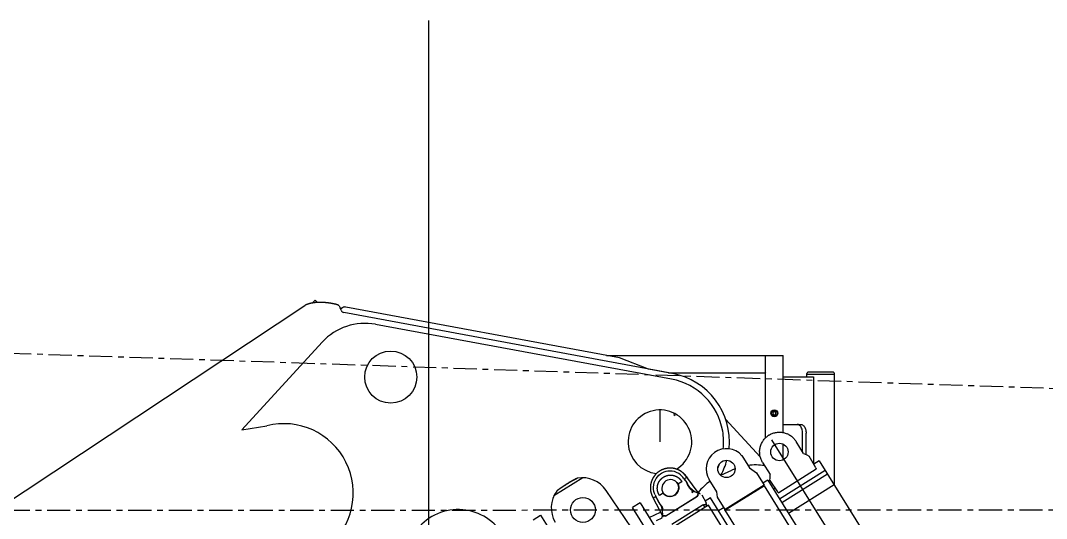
# Model space of a CAD drawing. Extents: x -79364 to 3230, y 28528 to 72157.
# Drawn here: x -67725 to -65952, y 55814 to 56674 of the extents above; entities that cross this region are included whole.
import ezdxf

# ---------------------------------------------------------------- set-up
doc = ezdxf.new("R2010")
doc.units = 0
doc.header["$LTSCALE"] = 500
doc.linetypes.add('CENTER', pattern=[7, 4, -1, 1, -1])
doc.layers.get('0').update_dxf_attribs({"linetype": 'CONTINUOUS'})
doc.layers.add('S0CE1', color=1, linetype='CENTER')
doc.layers.add('S0CO1', color=1, linetype='CONTINUOUS')

# ---------------------------------------------------------------- blocks, each defined once
blk = doc.blocks.new('PK65002M m platform_side')
at = {"linetype": 'Continuous'}
for p, q in [((-11748.7, 6044.3), (-10238.3, 7044)), ((-10220.4, 7053.5), (-10225.6, 7048.3)), ((-10216.2, 7049.3), (-10220.4, 7053.5)), ((-10179.3, 7043.5), (-10177.1, 7040.1)), ((-10175.7, 7035.8), (-10177.1, 7040.1)), ((-10173.4, 7040.2), (-10176.4, 7038.1)), ((-10173.4, 7040.2), (-10176.4, 7038.1)), ((-10173.4, 7040.2), (-10173.4, 7040.2)), ((-9694.6, 6953.7), (-10167.5, 7041.4)), ((-9603, 6926.5), (-10171.1, 7031.8)), ((-9604.8, 6916.7), (-10116.3, 7011.5)), ((-10208.2, 6980.8), (-10347, 6829.3)), ((-9717.1, 6957.9), (-9412.1, 6957.9)), ((-9644.7, 6934.3), (-9694.6, 6953.7)), ((-9442.1, 6815.6), (-9442.1, 6957.9)), ((-9412.1, 6824.5), (-9412.1, 6957.9)), ((-9604.1, 6926.8), (-9644.8, 6934.3)), ((-9610.1, 6927.9), (-9442.8, 6927.9)), ((-9442.1, 6928.6), (-9442.8, 6927.9)), ((-9412.1, 6920.6), (-9359.5, 6920.6)), ((-9371.1, 6920.6), (-9371.1, 6926.6)), ((-9371.1, 6925.6), (-9323.1, 6925.6)), ((-9325.1, 6928.6), (-9369.1, 6928.6)), ((-9359.5, 6920.6), (-9359.5, 6771.4)), ((-9323.1, 6733), (-9323.1, 6926.6)), ((-9624.8, 6863.6), (-9624.8, 6808.6)), ((-9600, 6857.6), (-9601, 6855.8)), ((-9601, 6855.8), (-9598.4, 6854.3)), ((-9451.6, 6782.8), (-9511.4, 6847.8)), ((-9428.6, 6860.4), (-9430, 6857.9)), ((-9430, 6857.9), (-9428.6, 6855.4)), ((-9425.7, 6860.4), (-9428.6, 6860.4)), ((-9428.6, 6855.4), (-9425.7, 6855.4)), ((-9424.2, 6857.9), (-9425.7, 6860.4)), ((-9425.7, 6855.4), (-9424.2, 6857.9)), ((-10347, 6829.3), (-10304.2, 6836.2)), ((-9423.3, 6824.9), (-9421.6, 6825.1)), ((-9421.6, 6825.1), (-9420, 6825.2)), ((-9420, 6825.2), (-9418.3, 6825.2)), ((-9418.3, 6825.2), (-9416.6, 6825.2)), ((-9416.6, 6825.2), (-9414.9, 6825)), ((-9414.9, 6825), (-9413.2, 6824.8)), ((-9412.1, 6838.6), (-9381.7, 6838.6)), ((-9411.6, 6824.5), (-9411.6, 6838.6)), ((-9449.1, 6805.9), (-9448.3, 6807.5)), ((-9448.3, 6807.5), (-9447.5, 6808.9)), ((-9447.5, 6808.9), (-9446.6, 6810.3)), ((-9446.6, 6810.3), (-9445.6, 6811.6)), ((-9445.6, 6811.6), (-9444.6, 6812.9)), ((-9444.6, 6812.9), (-9443.5, 6814.1)), ((-9443.5, 6814.1), (-9442.4, 6815.3)), ((-9442.4, 6815.3), (-9441.3, 6816.4)), ((-9441.3, 6816.4), (-9440.1, 6817.4)), ((-9440.1, 6817.4), (-9438.9, 6818.3)), ((-9438.9, 6818.3), (-9437.7, 6819.2)), ((-9436.5, 6820), (-9437.7, 6819.2)), ((-9437.2, 6821.2), (-9436.5, 6820)), ((-9436.5, 6820), (-9435.2, 6820.8)), ((-9435.2, 6820.8), (-9433.9, 6821.5)), ((-9433.9, 6821.5), (-9432.5, 6822.1)), ((-9432.5, 6822.1), (-9431.1, 6822.8)), ((-9090.5, 6266.3), (-9431.4, 6812)), ((-9431.1, 6822.8), (-9429.6, 6823.3)), ((-9429.6, 6823.3), (-9428.1, 6823.8)), ((-9428.1, 6823.8), (-9426.5, 6824.2)), ((-9426.5, 6824.2), (-9424.9, 6824.6)), ((-9424.9, 6824.6), (-9423.3, 6824.9)), ((-9413.2, 6824.8), (-9411.5, 6824.5)), ((-9411.5, 6824.5), (-9409.8, 6824.1)), ((-9409.8, 6824.1), (-9408.2, 6823.7)), ((-9408.2, 6823.7), (-9406.5, 6823.1)), ((-9406.5, 6823.1), (-9405, 6822.5)), ((-9403.4, 6821.8), (-9405, 6822.5)), ((-9403.4, 6821.8), (-9401.9, 6821)), ((-9401.9, 6821), (-9400.5, 6820.2)), ((-9400.5, 6820.2), (-9399.1, 6819.3)), ((-9399.1, 6819.3), (-9397.7, 6818.3)), ((-9397.7, 6818.3), (-9396.4, 6817.3)), ((-9396.4, 6817.3), (-9395.2, 6816.2)), ((-9395.2, 6816.2), (-9394.1, 6815.1)), ((-9394.1, 6815.1), (-9393, 6814)), ((-9393, 6814), (-9392, 6812.8)), ((-9392, 6812.8), (-9391, 6811.6)), ((-9391, 6811.6), (-9390.2, 6810.4)), ((-9390.2, 6810.4), (-9389.3, 6809.1)), ((-9376.5, 6788.5), (-9389.3, 6809.1)), ((-9378.2, 6791.3), (-9378.2, 6823.6)), ((-9372.1, 6786.4), (-9372.1, 6823.6)), ((-9452.5, 6792.8), (-9452.4, 6794.5)), ((-9452.5, 6791.1), (-9452.5, 6792.8)), ((-9452.5, 6791.1), (-9452.5, 6789.4)), ((-9452.4, 6794.5), (-9452.1, 6796.2)), ((-9452.1, 6796.2), (-9451.8, 6797.9)), ((-9451.8, 6797.9), (-9451.5, 6799.5)), ((-9451.5, 6799.5), (-9451, 6801.2)), ((-9451, 6801.2), (-9450.4, 6802.8)), ((-9450.4, 6802.8), (-9449.8, 6804.4)), ((-9449.8, 6804.4), (-9449.1, 6805.9)), ((-9412.1, 6777.3), (-9412.1, 6804.8)), ((-9411.6, 6777.5), (-9411.6, 6804.5)), ((-9483.2, 6784.7), (-9470, 6763.5)), ((-9452.4, 6787.7), (-9452.5, 6789.4)), ((-9452.2, 6786.1), (-9452.4, 6787.7)), ((-9451.9, 6784.4), (-9452.2, 6786.1)), ((-9451.5, 6782.8), (-9451.9, 6784.4)), ((-9451.1, 6781.3), (-9451.5, 6782.8)), ((-9450.6, 6779.8), (-9451.1, 6781.3)), ((-9450.1, 6778.3), (-9450.6, 6779.8)), ((-9449.5, 6776.9), (-9450.1, 6778.3)), ((-9448.8, 6775.5), (-9449.5, 6776.9)), ((-9448.1, 6774.2), (-9448.8, 6775.5)), ((-9447.3, 6772.9), (-9448.1, 6774.2)), ((-9447.3, 6772.9), (-9434.5, 6752.3)), ((-9376.5, 6788.5), (-9374.7, 6787.6)), ((-9374.7, 6787.6), (-9371.1, 6785.9)), ((-9371.1, 6785.9), (-9366.8, 6784)), ((-9355.2, 6763.9), (-9366.8, 6784)), ((-9349.9, 6775.8), (-9358.8, 6770.2)), ((-9349.9, 6775.8), (-9226.3, 6578)), ((-9519.4, 6750.8), (-9500.8, 6759.4)), ((-9470, 6763.5), (-9458, 6754.7)), ((-9458, 6754.7), (-9444.8, 6733.5)), ((-9354.6, 6761.1), (-9419.4, 6720.6)), ((-9339.3, 6758.9), (-9418.2, 6709.6)), ((-9355.2, 6763.9), (-9354.6, 6762.1)), ((-9354.6, 6761.1), (-9354.6, 6762.1)), ((-9757.8, 6746.6), (-9808, 6715.2)), ((-9774.1, 6742.5), (-9774.7, 6742.2)), ((-9593.6, 6736.1), (-9587.1, 6740.1)), ((-9587.1, 6740.1), (-9586.9, 6740.2)), ((-9583.4, 6744.7), (-9583.2, 6744.5)), ((-9583.2, 6744.5), (-9578.3, 6738)), ((-9582.2, 6743.2), (-9578.3, 6738)), ((-9558.5, 6720.8), (-9578.5, 6747.4)), ((-9578.3, 6738), (-9577.9, 6737.5)), ((-9577.9, 6737.5), (-9578.3, 6738)), ((-9576.9, 6734.7), (-9578.3, 6738)), ((-9577.5, 6746.1), (-9577.4, 6746.2)), ((-9577.4, 6746.2), (-9576.3, 6744.5)), ((-9577.4, 6746.2), (-9576.2, 6744.3)), ((-9526.2, 6722.1), (-9539.5, 6743.3)), ((-9438.5, 6742.2), (-9446.9, 6736.9)), ((-9438.5, 6742.2), (-9292.2, 6508)), ((-9434.7, 6741.6), (-9434.4, 6746.3)), ((-9434.7, 6741.6), (-9421.7, 6722.4)), ((-9434.4, 6750.3), (-9434.5, 6752.3)), ((-9434.4, 6746.3), (-9434.4, 6750.3)), ((-9335.3, 6752.5), (-9414.2, 6703.2)), ((-9674.1, 6660), (-9717.7, 6724.6)), ((-9619.2, 6720.1), (-9625.6, 6716)), ((-9577, 6734.8), (-9572.8, 6728.1)), ((-9569.4, 6726.3), (-9567.1, 6722.5)), ((-9569.3, 6722.5), (-9568.5, 6721.2)), ((-9566.3, 6723.9), (-9566.2, 6723.9)), ((-9563, 6721.8), (-9563, 6721.8)), ((-9561.9, 6721.4), (-9561.9, 6721.4)), ((-9558.2, 6720.5), (-9558.3, 6720.5)), ((-9558.2, 6720.4), (-9558.2, 6720.5)), ((-9558.1, 6720.4), (-9558.2, 6720.4)), ((-9558.1, 6720.3), (-9558.1, 6720.4)), ((-9558, 6720.2), (-9558.1, 6720.3)), ((-9557.9, 6720.2), (-9558, 6720.2)), ((-9557.9, 6720.1), (-9557.9, 6720.2)), ((-9557.8, 6720.1), (-9557.9, 6720.1)), ((-9557.8, 6720), (-9557.8, 6720.1)), ((-9557.7, 6720), (-9557.8, 6720)), ((-9557.7, 6719.9), (-9557.7, 6720)), ((-9557.6, 6719.9), (-9557.7, 6719.9)), ((-9557.5, 6719.8), (-9557.6, 6719.9)), ((-9557.4, 6719.7), (-9557.5, 6719.8)), ((-9557.5, 6719.8), (-9557.5, 6719.8)), ((-9557.3, 6719.7), (-9557.4, 6719.7)), ((-9557.4, 6719.7), (-9557.4, 6719.7)), ((-9557.3, 6719.6), (-9557.3, 6719.7)), ((-9557.2, 6719.6), (-9557.3, 6719.6)), ((-9557.1, 6719.5), (-9557.2, 6719.6)), ((-9557.2, 6719.6), (-9557.2, 6719.6)), ((-9557.2, 6719.6), (-9557.2, 6719.6)), ((-9557, 6719.5), (-9557.1, 6719.5)), ((-9557.1, 6719.5), (-9557.1, 6719.5)), ((-9557.1, 6719.5), (-9557.1, 6719.5)), ((-9557, 6719.4), (-9557, 6719.5)), ((-9557, 6719.5), (-9557, 6719.5)), ((-9556.9, 6719.4), (-9557, 6719.4)), ((-9556.8, 6719.4), (-9556.9, 6719.4)), ((-9556.9, 6719.4), (-9556.9, 6719.4)), ((-9556.9, 6719.4), (-9556.9, 6719.4)), ((-9556.8, 6719.3), (-9556.8, 6719.4)), ((-9556.8, 6719.4), (-9556.8, 6719.4)), ((-9556.7, 6719.3), (-9556.8, 6719.3)), ((-9556.8, 6719.3), (-9556.8, 6719.3)), ((-9556.6, 6719.3), (-9556.7, 6719.3)), ((-9556.7, 6719.3), (-9556.7, 6719.3)), ((-9556.7, 6719.3), (-9556.7, 6719.3)), ((-9556.7, 6719.3), (-9556.7, 6719.3)), ((-9556.6, 6719.2), (-9556.6, 6719.3)), ((-9556.6, 6719.3), (-9556.6, 6719.3)), ((-9556.6, 6719.2), (-9556.6, 6719.1)), ((-9556.6, 6719.2), (-9556.6, 6719.2)), ((-9556.5, 6719.2), (-9556.6, 6719.2)), ((-9556.6, 6719.2), (-9556.6, 6719.2)), ((-9556.4, 6719.2), (-9556.5, 6719.2)), ((-9556.5, 6719.2), (-9556.5, 6719.2)), ((-9556.5, 6719.2), (-9556.5, 6719.2)), ((-9556.5, 6719.2), (-9556.5, 6719.2)), ((-9556.5, 6719.2), (-9556.5, 6719.2)), ((-9556.3, 6719.1), (-9556.4, 6719.2)), ((-9556.4, 6719.1), (-9556.4, 6719.2)), ((-9556.4, 6719.2), (-9556.4, 6719.2)), ((-9556.4, 6719.2), (-9556.4, 6719.2)), ((-9556.4, 6719.1), (-9556.3, 6719.1)), ((-9556.2, 6719.1), (-9556.3, 6719.1)), ((-9556.3, 6719.1), (-9556.3, 6719.1)), ((-9556.3, 6719.1), (-9556.3, 6719.1)), ((-9556.3, 6719.1), (-9556.3, 6719.1)), ((-9556.1, 6719.1), (-9556.2, 6719.1)), ((-9556.2, 6719.1), (-9556.2, 6719.1)), ((-9556.2, 6719.1), (-9556.2, 6719.1)), ((-9556.2, 6719.1), (-9556.2, 6719.1)), ((-9556.1, 6719), (-9556.1, 6719.1)), ((-9556.1, 6719), (-9556.1, 6719.1)), ((-9556, 6719), (-9556.1, 6719)), ((-9555.9, 6719), (-9556, 6719)), ((-9556, 6719), (-9556, 6719)), ((-9556, 6719), (-9556, 6719)), ((-9556, 6719), (-9556, 6719)), ((-9556, 6719), (-9556, 6719)), ((-9555.9, 6719), (-9555.8, 6719)), ((-9555.9, 6719), (-9555.9, 6719)), ((-9555.8, 6719), (-9555.9, 6719)), ((-9555.8, 6719), (-9555.9, 6719)), ((-9555.9, 6719), (-9555.9, 6719)), ((-9555.9, 6719), (-9555.9, 6719)), ((-9555.9, 6719), (-9555.9, 6719)), ((-9555.9, 6719), (-9555.9, 6719)), ((-9555.8, 6719), (-9555.8, 6719)), ((-9555.8, 6718.9), (-9555.8, 6719)), ((-9555.8, 6719), (-9555.8, 6719)), ((-9555.8, 6718.9), (-9555.7, 6718.9)), ((-9555.8, 6718.9), (-9555.7, 6718.9)), ((-9555.8, 6718.9), (-9555.7, 6718.9)), ((-9555.8, 6718.9), (-9555.8, 6718.9)), ((-9555.7, 6718.9), (-9555.8, 6718.9)), ((-9555.6, 6718.9), (-9555.7, 6718.9)), ((-9555.6, 6718.9), (-9555.7, 6718.9)), ((-9555.7, 6718.9), (-9555.7, 6718.9)), ((-9555.7, 6718.9), (-9555.7, 6718.9)), ((-9555.7, 6718.9), (-9555.7, 6718.9)), ((-9555.6, 6718.9), (-9555.6, 6718.9)), ((-9555.2, 6718.8), (-9555.2, 6718.8)), ((-9525.1, 6712.8), (-9526.2, 6722.1)), ((-9444.3, 6732.6), (-9512.2, 6690.2)), ((-9444.8, 6733.5), (-9511.8, 6691.6)), ((-9198.1, 6338.5), (-9444.3, 6732.6)), ((-9425.7, 6728.4), (-9428.7, 6726.5)), ((-9420.2, 6721.1), (-9421.7, 6722.4)), ((-9420.2, 6721.1), (-9419.4, 6720.6)), ((-9323.7, 6734), (-9402.6, 6684.7)), ((-9659.2, 6702.9), (-9671.9, 6694.9)), ((-9659.2, 6702.9), (-9531.4, 6498.3)), ((-9636.3, 6711.3), (-9621.1, 6681.6)), ((-9631.7, 6714.5), (-9631.6, 6714.3)), ((-9627.9, 6707.1), (-9631.6, 6714.3)), ((-9627.6, 6706.4), (-9627.9, 6707.1)), ((-9625.6, 6716), (-9625.8, 6715.9)), ((-9614.6, 6680.5), (-9560.3, 6714.4)), ((-9560.1, 6714.1), (-9614.4, 6680.2)), ((-9552.5, 6716.8), (-9544.9, 6703.1)), ((-9537.3, 6711.6), (-9546.4, 6705.9)), ((-9544.8, 6699.9), (-9544.7, 6701)), ((-9472.6, 6608), (-9537.3, 6711.6)), ((-9511.8, 6691.6), (-9525.1, 6712.8)), ((-9585, 6555.7), (-9671.9, 6694.9)), ((-9643.5, 6677.7), (-9623.9, 6687.2)), ((-9621.4, 6694.8), (-9619.7, 6692.1)), ((-9620.7, 6691), (-9620.6, 6690.9)), ((-9620, 6686.2), (-9620, 6686.2)), ((-9620, 6685.4), (-9620, 6685.3)), ((-9620, 6685.4), (-9620, 6685.4)), ((-9540.9, 6699), (-9608.8, 6656.6)), ((-9604.5, 6666.1), (-9551.8, 6699)), ((-9550.1, 6699.8), (-9547.4, 6694.9)), ((-9544.9, 6696.5), (-9544.2, 6698.3)), ((-9488.6, 6615.3), (-9540.9, 6699)), ((-9514, 6695), (-9523.3, 6689.2)), ((-9464.1, 6613.3), (-9512.2, 6690.2)), ((-9843.8, 6673.7), (-9831.1, 6681.7)), ((-9831.1, 6681.7), (-9738.1, 6532.8)), ((-9630.8, 6672.5), (-9620.9, 6677.3)), ((-9621, 6681.5), (-9621, 6681.4)), ((-9621, 6681.4), (-9621, 6681.3)), ((-9621, 6681.3), (-9621, 6681.3)), ((-9621, 6681.3), (-9620.9, 6681.2)), ((-9620.9, 6681.2), (-9620.9, 6681.1)), ((-9620.9, 6681.1), (-9620.9, 6681)), ((-9620.9, 6681), (-9620.8, 6681)), ((-9620.8, 6681), (-9620.8, 6680.9)), ((-9620.8, 6680.9), (-9620.8, 6680.8)), ((-9620.8, 6680.8), (-9620.8, 6680.7)), ((-9620.8, 6680.8), (-9620.7, 6680.7)), ((-9620.8, 6677.9), (-9620.8, 6677.8)), ((-9620.6, 6678.5), (-9620.7, 6678.4)), ((-9620.7, 6678.4), (-9620.7, 6678.4)), ((-9620.7, 6678.4), (-9620.7, 6678.4)), ((-9620.7, 6678.4), (-9620.7, 6678.3)), ((-9620.7, 6678.4), (-9620.7, 6678.3)), ((-9620.7, 6678.2), (-9620.7, 6678.4)), ((-9620.7, 6678.3), (-9620.7, 6678.3)), ((-9620.7, 6678.3), (-9620.7, 6678.3)), ((-9620.7, 6678.3), (-9620.7, 6678.2)), ((-9620.7, 6678.2), (-9620.7, 6678.2)), ((-9620.7, 6678.2), (-9620.7, 6678.2)), ((-9620.7, 6678.2), (-9620.7, 6678.2)), ((-9620.7, 6678.2), (-9620.7, 6678.2)), ((-9620.7, 6678.2), (-9620.7, 6678.2)), ((-9620.7, 6678.2), (-9620.7, 6678.2)), ((-9620.7, 6678.2), (-9620.7, 6678.2)), ((-9620.6, 6679.7), (-9620.6, 6679.6)), ((-9620.6, 6679.6), (-9620.6, 6679.6)), ((-9620.6, 6679.6), (-9620.6, 6679.5)), ((-9620.6, 6679.5), (-9620.6, 6679.4)), ((-9620.6, 6679.5), (-9620.6, 6679.4)), ((-9620.6, 6679.4), (-9620.6, 6679.3)), ((-9620.6, 6679.4), (-9620.6, 6679.3)), ((-9620.6, 6679.3), (-9620.6, 6679.2)), ((-9620.6, 6679.3), (-9620.6, 6679.3)), ((-9620.6, 6679.2), (-9620.6, 6679.2)), ((-9620.6, 6679.2), (-9620.6, 6679.1)), ((-9620.6, 6679.1), (-9620.6, 6679.1)), ((-9620.6, 6679.1), (-9620.6, 6679)), ((-9620.6, 6679), (-9620.6, 6679)), ((-9620.6, 6679), (-9620.6, 6679)), ((-9620.6, 6679), (-9620.6, 6678.9)), ((-9620.6, 6678.9), (-9620.6, 6678.9)), ((-9620.6, 6678.9), (-9620.6, 6678.9)), ((-9620.6, 6678.9), (-9620.6, 6678.8)), ((-9620.5, 6678.9), (-9620.6, 6678.9)), ((-9620.6, 6678.7), (-9620.6, 6678.7)), ((-9620.6, 6678.7), (-9620.6, 6678.6)), ((-9620.6, 6678.6), (-9620.6, 6678.6)), ((-9620.6, 6678.6), (-9620.6, 6678.6)), ((-9620.6, 6678.6), (-9620.6, 6678.6)), ((-9620.6, 6678.6), (-9620.6, 6678.5)), ((-9620.6, 6678.5), (-9620.6, 6678.5)), ((-9620.6, 6678.5), (-9620.6, 6678.5)), ((-9620.6, 6678.5), (-9620.6, 6678.5)), ((-9620.5, 6679.2), (-9620.5, 6679.4)), ((-9620.5, 6679), (-9620.5, 6679)), ((-9615.5, 6679.9), (-9612.6, 6681.3))]:
    blk.add_line(p, q, dxfattribs=at)
at = {"linetype": 'CENTER'}
blk.add_lwpolyline([(-10024.8, 7536.4), (-10024.8, 4362.9)], dxfattribs=at)
at = {"linetype": 'Continuous'}
for points in [[(-10234.5, 7045.8), (-10234.7, 7045.7), (-10234.9, 7045.7), (-10235, 7045.6), (-10235.2, 7045.5), (-10235.3, 7045.5), (-10235.5, 7045.4), (-10235.6, 7045.3), (-10235.8, 7045.3), (-10235.9, 7045.2), (-10236, 7045.2), (-10236.2, 7045.1), (-10236.3, 7045), (-10236.4, 7045), (-10236.6, 7044.9), (-10236.7, 7044.8), (-10236.8, 7044.8), (-10237, 7044.7), (-10237.1, 7044.7), (-10237.2, 7044.6), (-10237.3, 7044.5), (-10237.4, 7044.5), (-10237.6, 7044.4), (-10237.7, 7044.4), (-10237.8, 7044.3), (-10237.9, 7044.2), (-10238, 7044.2), (-10238.1, 7044.1), (-10238.2, 7044), (-10238.3, 7044)], [(-10182.6, 7045.4), (-10183.1, 7045.6), (-10183.6, 7045.7), (-10184, 7045.8), (-10184.5, 7045.9), (-10185, 7046.1), (-10185.5, 7046.2), (-10186, 7046.3), (-10186.5, 7046.4), (-10187, 7046.5), (-10187.5, 7046.7), (-10188, 7046.8), (-10188.6, 7046.9), (-10189.1, 7047), (-10189.6, 7047.1), (-10190.1, 7047.2), (-10190.6, 7047.3), (-10191.2, 7047.4), (-10191.7, 7047.5), (-10192.2, 7047.6), (-10192.7, 7047.7), (-10193.3, 7047.8), (-10193.8, 7047.9), (-10194.3, 7047.9), (-10194.9, 7048), (-10195.4, 7048.1), (-10195.9, 7048.2), (-10196.5, 7048.3), (-10197, 7048.3), (-10197.6, 7048.4), (-10198.1, 7048.5), (-10198.6, 7048.6), (-10199.2, 7048.6), (-10199.7, 7048.7), (-10200.3, 7048.7), (-10200.8, 7048.8), (-10201.4, 7048.9), (-10201.9, 7048.9), (-10202.5, 7049), (-10203, 7049), (-10203.6, 7049.1), (-10204.1, 7049.1), (-10204.7, 7049.1), (-10205.2, 7049.2), (-10205.8, 7049.2), (-10206.3, 7049.2), (-10206.8, 7049.3), (-10207.4, 7049.3), (-10207.9, 7049.3), (-10208.5, 7049.3), (-10209, 7049.3), (-10209.5, 7049.4), (-10210.1, 7049.4), (-10210.6, 7049.4), (-10211.1, 7049.4), (-10211.7, 7049.4), (-10212.2, 7049.4), (-10212.7, 7049.4), (-10213.2, 7049.4), (-10213.8, 7049.4), (-10214.3, 7049.4), (-10214.8, 7049.3), (-10215.3, 7049.3), (-10215.8, 7049.3), (-10216.3, 7049.3), (-10216.8, 7049.3), (-10217.3, 7049.2), (-10217.8, 7049.2), (-10218.3, 7049.2), (-10218.8, 7049.1), (-10219.3, 7049.1), (-10219.8, 7049), (-10220.3, 7049), (-10220.7, 7048.9), (-10221.2, 7048.9), (-10221.7, 7048.8), (-10222.1, 7048.8), (-10222.6, 7048.7), (-10223.1, 7048.7), (-10223.5, 7048.6), (-10224, 7048.5), (-10224.4, 7048.5), (-10224.8, 7048.4), (-10225.3, 7048.3), (-10225.7, 7048.2), (-10226.1, 7048.2), (-10226.6, 7048.1), (-10227, 7048), (-10227.4, 7047.9), (-10227.8, 7047.8), (-10228.2, 7047.7), (-10228.6, 7047.6), (-10229, 7047.5), (-10229.4, 7047.5), (-10229.7, 7047.4), (-10230.1, 7047.3), (-10230.5, 7047.2), (-10230.9, 7047), (-10231.2, 7046.9), (-10231.6, 7046.8), (-10231.9, 7046.7), (-10232.3, 7046.6), (-10232.6, 7046.5), (-10232.9, 7046.4), (-10233.3, 7046.3), (-10233.6, 7046.2), (-10233.9, 7046), (-10234.2, 7045.9), (-10234.5, 7045.8)], [(-10179.3, 7043.5), (-10179.4, 7043.6), (-10179.5, 7043.7), (-10179.6, 7043.8), (-10179.7, 7043.8), (-10179.8, 7043.9), (-10179.9, 7044), (-10180, 7044.1), (-10180, 7044.1), (-10180.1, 7044.2), (-10180.2, 7044.3), (-10180.3, 7044.3), (-10180.4, 7044.4), (-10180.5, 7044.5), (-10180.6, 7044.5), (-10180.7, 7044.6), (-10180.8, 7044.6), (-10180.9, 7044.7), (-10180.9, 7044.8), (-10181, 7044.8), (-10181.1, 7044.9), (-10181.2, 7044.9), (-10181.3, 7045), (-10181.4, 7045), (-10181.5, 7045), (-10181.6, 7045.1), (-10181.7, 7045.1), (-10181.8, 7045.2), (-10181.9, 7045.2), (-10181.9, 7045.2), (-10182, 7045.3), (-10182.1, 7045.3), (-10182.2, 7045.3), (-10182.3, 7045.4), (-10182.4, 7045.4), (-10182.5, 7045.4), (-10182.6, 7045.4)], [(-9378.2, 6823.6), (-9378.3, 6825.5), (-9378.5, 6827.2), (-9378.8, 6829), (-9379.3, 6830.6), (-9379.9, 6832.2), (-9380.6, 6833.6), (-9381.5, 6834.9), (-9382.4, 6836), (-9383.4, 6836.9), (-9384.4, 6837.7), (-9385.5, 6838.2), (-9386.7, 6838.5), (-9387.8, 6838.6)], [(-9381.7, 6838.6), (-9380.6, 6838.5), (-9379.4, 6838.2), (-9378.3, 6837.7), (-9377.2, 6836.9), (-9376.2, 6836), (-9375.3, 6834.9), (-9374.5, 6833.6), (-9373.8, 6832.2), (-9373.2, 6830.6), (-9372.7, 6829), (-9372.4, 6827.2), (-9372.1, 6825.5), (-9372.1, 6823.6)], [(-9625.3, 6758), (-9625.6, 6757.8), (-9625.8, 6757.7), (-9626.1, 6757.5), (-9626.4, 6757.3), (-9626.7, 6757.1), (-9626.9, 6756.9), (-9627.2, 6756.7), (-9627.5, 6756.5), (-9627.7, 6756.3), (-9628, 6756.1), (-9628.2, 6755.9), (-9628.5, 6755.7), (-9628.8, 6755.5), (-9629, 6755.3), (-9629.3, 6755.1), (-9629.5, 6754.9), (-9629.8, 6754.7), (-9630, 6754.5), (-9630.2, 6754.2), (-9630.5, 6754), (-9630.7, 6753.8), (-9631, 6753.6), (-9631.2, 6753.3), (-9631.4, 6753.1), (-9631.7, 6752.9), (-9631.9, 6752.6), (-9632.1, 6752.4), (-9632.3, 6752.2), (-9632.5, 6751.9), (-9632.8, 6751.7), (-9633, 6751.4), (-9633.2, 6751.2), (-9633.4, 6750.9), (-9633.6, 6750.7), (-9633.8, 6750.4), (-9634, 6750.2), (-9634.2, 6749.9), (-9634.4, 6749.6), (-9634.6, 6749.4), (-9634.8, 6749.1), (-9635, 6748.9), (-9635.2, 6748.6), (-9635.4, 6748.3), (-9635.6, 6748), (-9635.7, 6747.8), (-9635.9, 6747.5), (-9636.1, 6747.2), (-9636.3, 6746.9), (-9636.4, 6746.7), (-9636.6, 6746.4), (-9636.8, 6746.1), (-9636.9, 6745.8), (-9637.1, 6745.5), (-9637.3, 6745.2), (-9637.4, 6744.9), (-9637.6, 6744.6), (-9637.7, 6744.4), (-9637.8, 6744.1), (-9638, 6743.8), (-9638.1, 6743.5), (-9638.3, 6743.2), (-9638.4, 6742.9), (-9638.5, 6742.6), (-9638.7, 6742.3), (-9638.8, 6742), (-9638.9, 6741.7), (-9639, 6741.4), (-9639.1, 6741.1), (-9639.3, 6740.7), (-9639.4, 6740.4), (-9639.5, 6740.1), (-9639.6, 6739.8), (-9639.7, 6739.5), (-9639.8, 6739.2), (-9639.9, 6738.9), (-9640, 6738.6), (-9640.1, 6738.2), (-9640.1, 6737.9), (-9640.2, 6737.6), (-9640.3, 6737.3), (-9640.4, 6737), (-9640.5, 6736.7), (-9640.5, 6736.3), (-9640.6, 6736), (-9640.7, 6735.7), (-9640.7, 6735.4), (-9640.8, 6735), (-9640.8, 6734.7), (-9640.9, 6734.4), (-9640.9, 6734.1), (-9641, 6733.7), (-9641, 6733.4), (-9641.1, 6733.1), (-9641.1, 6732.8), (-9641.1, 6732.4), (-9641.2, 6732.1), (-9641.2, 6731.8), (-9641.2, 6731.5), (-9641.2, 6731.1), (-9641.3, 6730.8), (-9641.3, 6730.5), (-9641.3, 6730.2), (-9641.3, 6729.8), (-9641.3, 6729.5), (-9641.3, 6729.2), (-9641.3, 6728.8), (-9641.3, 6728.5), (-9641.3, 6728.2), (-9641.3, 6727.9), (-9641.3, 6727.5), (-9641.2, 6727.2), (-9641.2, 6726.9), (-9641.2, 6726.5), (-9641.2, 6726.2), (-9641.1, 6725.9), (-9641.1, 6725.6), (-9641.1, 6725.2), (-9641, 6724.9), (-9641, 6724.6), (-9640.9, 6724.3), (-9640.9, 6723.9), (-9640.8, 6723.6), (-9640.8, 6723.3), (-9640.7, 6723), (-9640.7, 6722.6), (-9640.6, 6722.3), (-9640.5, 6722), (-9640.5, 6721.7), (-9640.4, 6721.4), (-9640.3, 6721), (-9640.2, 6720.7), (-9640.2, 6720.4), (-9640.1, 6720.1), (-9640, 6719.8), (-9639.9, 6719.5), (-9639.8, 6719.1), (-9639.7, 6718.8), (-9639.6, 6718.5), (-9639.5, 6718.2), (-9639.4, 6717.9), (-9639.3, 6717.6), (-9639.2, 6717.3), (-9639, 6717), (-9638.9, 6716.7), (-9638.8, 6716.4), (-9638.7, 6716.1), (-9638.5, 6715.8), (-9638.4, 6715.5), (-9638.3, 6715.2), (-9638.1, 6714.9), (-9638, 6714.6), (-9637.9, 6714.3), (-9637.7, 6714), (-9637.6, 6713.7), (-9637.4, 6713.4), (-9637.3, 6713.1), (-9637.1, 6712.8), (-9637, 6712.5), (-9636.8, 6712.2)], [(-9583.1, 6753.1), (-9583.3, 6753.3), (-9583.5, 6753.6), (-9583.8, 6753.8), (-9584, 6754), (-9584.2, 6754.2), (-9584.5, 6754.4), (-9584.7, 6754.7), (-9585, 6754.9), (-9585.2, 6755.1), (-9585.5, 6755.3), (-9585.7, 6755.5), (-9586, 6755.7), (-9586.2, 6755.9), (-9586.5, 6756.1), (-9586.8, 6756.3), (-9587, 6756.5), (-9587.3, 6756.7), (-9587.6, 6756.9), (-9587.8, 6757.1), (-9588.1, 6757.3), (-9588.4, 6757.5), (-9588.6, 6757.6), (-9588.9, 6757.8), (-9589.2, 6758), (-9589.5, 6758.2), (-9589.8, 6758.3), (-9590, 6758.5), (-9590.3, 6758.7), (-9590.6, 6758.8), (-9590.9, 6759), (-9591.2, 6759.2), (-9591.5, 6759.3), (-9591.8, 6759.5), (-9592.1, 6759.6), (-9592.4, 6759.7), (-9592.6, 6759.9), (-9592.9, 6760), (-9593.2, 6760.2), (-9593.5, 6760.3), (-9593.8, 6760.4), (-9594.1, 6760.6), (-9594.5, 6760.7), (-9594.8, 6760.8), (-9595.1, 6760.9), (-9595.4, 6761), (-9595.7, 6761.2), (-9596, 6761.3), (-9596.3, 6761.4), (-9596.6, 6761.5), (-9596.9, 6761.6), (-9597.2, 6761.7), (-9597.5, 6761.8), (-9597.9, 6761.9), (-9598.2, 6762), (-9598.5, 6762), (-9598.8, 6762.1), (-9599.1, 6762.2), (-9599.4, 6762.3), (-9599.8, 6762.3), (-9600.1, 6762.4), (-9600.4, 6762.5), (-9600.7, 6762.6), (-9601.1, 6762.6), (-9601.4, 6762.7), (-9601.7, 6762.7), (-9602, 6762.8), (-9602.3, 6762.8), (-9602.7, 6762.9), (-9603, 6762.9), (-9603.3, 6763), (-9603.6, 6763), (-9604, 6763), (-9604.3, 6763.1), (-9604.6, 6763.1), (-9605, 6763.1), (-9605.3, 6763.1), (-9605.6, 6763.1), (-9605.9, 6763.2), (-9606.3, 6763.2), (-9606.6, 6763.2), (-9606.9, 6763.2), (-9607.3, 6763.2), (-9607.6, 6763.2), (-9607.9, 6763.2), (-9608.2, 6763.2), (-9608.6, 6763.2), (-9608.9, 6763.1), (-9609.2, 6763.1), (-9609.5, 6763.1), (-9609.9, 6763.1), (-9610.2, 6763.1), (-9610.5, 6763), (-9610.9, 6763), (-9611.2, 6763), (-9611.5, 6762.9), (-9611.8, 6762.9), (-9612.2, 6762.8), (-9612.5, 6762.8), (-9612.8, 6762.7), (-9613.1, 6762.7), (-9613.4, 6762.6), (-9613.8, 6762.6), (-9614.1, 6762.5), (-9614.4, 6762.4), (-9614.7, 6762.4), (-9615.1, 6762.3), (-9615.4, 6762.2), (-9615.7, 6762.1), (-9616, 6762), (-9616.3, 6762), (-9616.6, 6761.9), (-9617, 6761.8), (-9617.3, 6761.7), (-9617.6, 6761.6), (-9617.9, 6761.5), (-9618.2, 6761.4), (-9618.5, 6761.3), (-9618.8, 6761.2), (-9619.1, 6761), (-9619.4, 6760.9), (-9619.7, 6760.8), (-9620, 6760.7), (-9620.3, 6760.6), (-9620.7, 6760.4), (-9621, 6760.3), (-9621.3, 6760.2), (-9621.5, 6760), (-9621.8, 6759.9), (-9622.1, 6759.8), (-9622.4, 6759.6), (-9622.7, 6759.5), (-9623, 6759.3), (-9623.3, 6759.2), (-9623.6, 6759), (-9623.9, 6758.8), (-9624.2, 6758.7), (-9624.5, 6758.5), (-9624.7, 6758.4), (-9625, 6758.2), (-9625.3, 6758)], [(-9621.7, 6754.3), (-9622.2, 6754.1), (-9622.6, 6753.8)], [(-9603.5, 6757.8), (-9607.2, 6758.1), (-9611, 6757.9), (-9614.7, 6757.2), (-9618.3, 6756), (-9621.7, 6754.3)], [(-9586.4, 6748.7), (-9589.3, 6751.5), (-9592.4, 6753.8), (-9595.9, 6755.6), (-9599.6, 6757), (-9603.5, 6757.8)], [(-9796.6, 6728.5), (-9796.3, 6728.7), (-9795.9, 6729), (-9795.6, 6729.2), (-9795.2, 6729.5), (-9794.8, 6729.8), (-9794.3, 6730.1), (-9793.9, 6730.3), (-9793.5, 6730.6), (-9793, 6730.9), (-9792.6, 6731.3), (-9792.1, 6731.6), (-9791.6, 6731.9), (-9791.2, 6732.2), (-9790.7, 6732.5), (-9790.2, 6732.8), (-9789.7, 6733.2), (-9789.2, 6733.5), (-9788.7, 6733.8), (-9788.1, 6734.1), (-9787.6, 6734.5), (-9787.1, 6734.8), (-9786.6, 6735.1), (-9786.1, 6735.5), (-9785.5, 6735.8), (-9785, 6736.1), (-9784.5, 6736.4), (-9784, 6736.8), (-9783.5, 6737.1), (-9782.9, 6737.4), (-9782.4, 6737.7), (-9781.9, 6738), (-9781.4, 6738.3), (-9780.9, 6738.6), (-9780.4, 6738.9), (-9779.9, 6739.2), (-9779.4, 6739.5), (-9778.9, 6739.8), (-9778.4, 6740.1), (-9778, 6740.3), (-9777.5, 6740.6), (-9777.1, 6740.9), (-9776.6, 6741.1), (-9776.2, 6741.3), (-9775.8, 6741.6), (-9775.4, 6741.8), (-9775, 6742), (-9774.6, 6742.2)], [(-9774.7, 6742.2), (-9775, 6742), (-9775.4, 6741.8), (-9775.8, 6741.6), (-9776.2, 6741.3), (-9776.7, 6741.1), (-9777.1, 6740.8), (-9777.5, 6740.6), (-9778, 6740.3), (-9778.5, 6740.1), (-9778.9, 6739.8), (-9779.4, 6739.5), (-9779.9, 6739.2), (-9780.4, 6738.9), (-9780.9, 6738.6), (-9781.4, 6738.3), (-9781.9, 6738), (-9782.4, 6737.7), (-9782.9, 6737.4), (-9783.5, 6737.1), (-9784, 6736.8), (-9784.5, 6736.4), (-9785, 6736.1), (-9785.5, 6735.8), (-9786.1, 6735.5), (-9786.6, 6735.1), (-9787.1, 6734.8), (-9787.6, 6734.5), (-9788.1, 6734.1), (-9788.6, 6733.8), (-9789.2, 6733.5), (-9789.7, 6733.2), (-9790.2, 6732.8), (-9790.6, 6732.5), (-9791.1, 6732.2), (-9791.6, 6731.9), (-9792.1, 6731.6), (-9792.5, 6731.3), (-9793, 6731), (-9793.4, 6730.7), (-9793.9, 6730.4), (-9794.3, 6730.1), (-9794.7, 6729.8), (-9795.1, 6729.5), (-9795.5, 6729.3), (-9795.9, 6729), (-9796.3, 6728.7), (-9796.6, 6728.5)], [(-9774.6, 6742.2), (-9774.1, 6742.5), (-9773.6, 6742.8), (-9773.1, 6743.1), (-9772.5, 6743.3), (-9772, 6743.6), (-9771.5, 6743.9), (-9770.9, 6744.2), (-9770.3, 6744.5), (-9769.8, 6744.8), (-9769.2, 6745), (-9768.6, 6745.3), (-9768, 6745.6), (-9767.4, 6745.9)], [(-9767.4, 6745.9), (-9768, 6745.6), (-9768.6, 6745.3), (-9769.2, 6745), (-9769.8, 6744.8), (-9770.4, 6744.5), (-9770.9, 6744.2), (-9771.5, 6743.9), (-9772, 6743.6), (-9772.6, 6743.3), (-9773.1, 6743), (-9773.6, 6742.8), (-9774.1, 6742.5)], [(-9634, 6719), (-9635.2, 6722.7), (-9635.9, 6726.6), (-9636, 6730.5), (-9635.6, 6734.5), (-9634.7, 6738.3)], [(-9634.7, 6738.3), (-9633.3, 6741.8), (-9631.5, 6745.1), (-9629.2, 6748.1), (-9626.5, 6750.9), (-9623.6, 6753.2)], [(-9628.4, 6734.6), (-9628.3, 6734.9), (-9628.2, 6735.1), (-9628.2, 6735.3), (-9628.1, 6735.5), (-9628, 6735.8), (-9627.9, 6736), (-9627.8, 6736.2), (-9627.8, 6736.4), (-9627.7, 6736.6), (-9627.6, 6736.9), (-9627.5, 6737.1), (-9627.4, 6737.3), (-9627.3, 6737.5), (-9627.2, 6737.7), (-9627.1, 6738), (-9627, 6738.2), (-9626.9, 6738.4), (-9626.8, 6738.6), (-9626.7, 6738.8), (-9626.6, 6739), (-9626.5, 6739.2), (-9626.3, 6739.4), (-9626.2, 6739.6), (-9626.1, 6739.8), (-9626, 6740), (-9625.9, 6740.3), (-9625.7, 6740.5), (-9625.6, 6740.7), (-9625.5, 6740.8), (-9625.3, 6741), (-9625.2, 6741.2), (-9625.1, 6741.4), (-9624.9, 6741.6), (-9624.8, 6741.8), (-9624.7, 6742), (-9624.5, 6742.2), (-9624.4, 6742.4), (-9624.2, 6742.6), (-9624.1, 6742.8), (-9623.9, 6742.9), (-9623.8, 6743.1), (-9623.6, 6743.3), (-9623.4, 6743.5), (-9623.3, 6743.7), (-9623.1, 6743.8), (-9623, 6744), (-9622.8, 6744.2), (-9622.6, 6744.3), (-9622.5, 6744.5), (-9622.3, 6744.7), (-9622.1, 6744.8), (-9621.9, 6745), (-9621.8, 6745.2), (-9621.6, 6745.3), (-9621.4, 6745.5), (-9621.2, 6745.6), (-9621.1, 6745.8), (-9620.9, 6745.9), (-9620.7, 6746.1), (-9620.5, 6746.2), (-9620.3, 6746.4), (-9620.1, 6746.5), (-9619.9, 6746.7), (-9619.7, 6746.8), (-9619.5, 6746.9), (-9619.4, 6747.1), (-9619.2, 6747.2), (-9619, 6747.3), (-9618.8, 6747.5), (-9618.6, 6747.6)], [(-9623.6, 6753.2), (-9623.1, 6753.5), (-9622.6, 6753.8)], [(-9618.6, 6747.6), (-9618.4, 6747.7), (-9618.2, 6747.8), (-9617.9, 6748), (-9617.7, 6748.1), (-9617.5, 6748.2), (-9617.3, 6748.3), (-9617.1, 6748.4), (-9616.9, 6748.5), (-9616.7, 6748.6), (-9616.5, 6748.7), (-9616.3, 6748.8), (-9616.1, 6748.9), (-9615.8, 6749), (-9615.6, 6749.1), (-9615.4, 6749.2), (-9615.2, 6749.3), (-9615, 6749.4), (-9614.7, 6749.5), (-9614.5, 6749.6), (-9614.3, 6749.7), (-9614.1, 6749.7), (-9613.9, 6749.8), (-9613.6, 6749.9), (-9613.4, 6750), (-9613.2, 6750), (-9613, 6750.1), (-9612.7, 6750.2), (-9612.5, 6750.2), (-9612.3, 6750.3), (-9612, 6750.4), (-9611.8, 6750.4), (-9611.6, 6750.5), (-9611.3, 6750.5), (-9611.1, 6750.6), (-9610.9, 6750.6), (-9610.6, 6750.7), (-9610.4, 6750.7), (-9610.2, 6750.7), (-9609.9, 6750.8), (-9609.7, 6750.8), (-9609.5, 6750.8), (-9609.2, 6750.9), (-9609, 6750.9), (-9608.8, 6750.9), (-9608.5, 6751), (-9608.3, 6751), (-9608.1, 6751), (-9607.8, 6751), (-9607.6, 6751), (-9607.3, 6751), (-9607.1, 6751), (-9606.9, 6751), (-9606.6, 6751), (-9606.4, 6751), (-9606.2, 6751), (-9605.9, 6751), (-9605.7, 6751), (-9605.4, 6751), (-9605.2, 6751), (-9605, 6751), (-9604.7, 6751), (-9604.5, 6751), (-9604.3, 6750.9), (-9604, 6750.9), (-9603.8, 6750.9), (-9603.6, 6750.9), (-9603.3, 6750.8), (-9603.1, 6750.8), (-9602.8, 6750.8), (-9602.6, 6750.7)], [(-9602.6, 6750.7), (-9602.4, 6750.7), (-9602.1, 6750.6), (-9601.9, 6750.6), (-9601.7, 6750.5), (-9601.4, 6750.5), (-9601.2, 6750.4), (-9601, 6750.4), (-9600.7, 6750.3), (-9600.5, 6750.3), (-9600.3, 6750.2), (-9600.1, 6750.1), (-9599.8, 6750.1), (-9599.6, 6750), (-9599.4, 6749.9), (-9599.2, 6749.8), (-9598.9, 6749.8), (-9598.7, 6749.7), (-9598.5, 6749.6), (-9598.3, 6749.5), (-9598, 6749.4), (-9597.8, 6749.3), (-9597.6, 6749.2), (-9597.4, 6749.1), (-9597.2, 6749.1), (-9596.9, 6749), (-9596.7, 6748.9), (-9596.5, 6748.7), (-9596.3, 6748.6), (-9596.1, 6748.5), (-9595.9, 6748.4), (-9595.7, 6748.3), (-9595.5, 6748.2), (-9595.3, 6748.1), (-9595.1, 6748), (-9594.9, 6747.8), (-9594.6, 6747.7), (-9594.4, 6747.6), (-9594.2, 6747.5), (-9594, 6747.3), (-9593.9, 6747.2), (-9593.7, 6747.1), (-9593.5, 6746.9), (-9593.3, 6746.8), (-9593.1, 6746.7), (-9592.9, 6746.5), (-9592.7, 6746.4), (-9592.5, 6746.2), (-9592.3, 6746.1), (-9592.1, 6745.9), (-9592, 6745.8), (-9591.8, 6745.6), (-9591.6, 6745.5), (-9591.4, 6745.3), (-9591.3, 6745.2), (-9591.1, 6745), (-9590.9, 6744.8), (-9590.7, 6744.7), (-9590.6, 6744.5), (-9590.4, 6744.3), (-9590.2, 6744.2), (-9590.1, 6744), (-9589.9, 6743.8), (-9589.8, 6743.7), (-9589.6, 6743.5), (-9589.4, 6743.3), (-9589.3, 6743.1), (-9589.1, 6743), (-9589, 6742.8), (-9588.8, 6742.6), (-9588.7, 6742.4), (-9588.6, 6742.2), (-9588.4, 6742), (-9588.3, 6741.8), (-9588.1, 6741.6), (-9588, 6741.5), (-9587.9, 6741.3), (-9587.7, 6741.1), (-9587.6, 6740.9), (-9587.5, 6740.7), (-9587.4, 6740.5), (-9587.2, 6740.3), (-9587.1, 6740.1)], [(-9585.2, 6747.3), (-9585.8, 6748), (-9586.4, 6748.7)], [(-9582.6, 6752.6), (-9582.8, 6752.9), (-9583.1, 6753.1)], [(-9582.8, 6744.8), (-9581.9, 6745.4), (-9581.1, 6745.9), (-9580.3, 6746.4), (-9579.7, 6746.8), (-9579.1, 6747.1), (-9578.8, 6747.3), (-9578.6, 6747.4), (-9578.5, 6747.4)], [(-9578.5, 6747.4), (-9578.6, 6747.5), (-9578.7, 6747.7), (-9578.9, 6748), (-9579.1, 6748.3), (-9579.3, 6748.6), (-9579.5, 6748.8), (-9579.7, 6749.1), (-9579.9, 6749.4), (-9580.1, 6749.6), (-9580.3, 6749.9), (-9580.5, 6750.1), (-9580.7, 6750.4), (-9580.9, 6750.6), (-9581.1, 6750.9), (-9581.3, 6751.2), (-9581.5, 6751.4), (-9581.7, 6751.6), (-9581.9, 6751.9), (-9582.2, 6752.1), (-9582.4, 6752.4), (-9582.6, 6752.6)], [(-9572.4, 6728.8), (-9574.6, 6731.9), (-9576.4, 6734.8), (-9577.9, 6737.5)], [(-9803.1, 6723.6), (-9802.6, 6724), (-9802.1, 6724.4), (-9801.6, 6724.8), (-9801.1, 6725.2), (-9800.5, 6725.6), (-9800, 6726), (-9799.5, 6726.3), (-9799.1, 6726.7), (-9798.6, 6727.1), (-9798.1, 6727.4), (-9797.6, 6727.8), (-9797.1, 6728.1), (-9796.6, 6728.5)], [(-9796.6, 6728.5), (-9797.1, 6728.1), (-9797.6, 6727.8), (-9798, 6727.4), (-9798.5, 6727.1), (-9799, 6726.7), (-9799.5, 6726.4), (-9800, 6726), (-9800.5, 6725.6), (-9801, 6725.2), (-9801.6, 6724.8), (-9802.1, 6724.4), (-9802.6, 6724), (-9803.1, 6723.6)], [(-9633.2, 6717.2), (-9633.6, 6718.1), (-9634, 6719)], [(-9625.6, 6716), (-9625.7, 6716.2), (-9625.8, 6716.4), (-9626, 6716.6), (-9626.1, 6716.8), (-9626.2, 6717), (-9626.3, 6717.2), (-9626.4, 6717.4), (-9626.6, 6717.6), (-9626.7, 6717.9), (-9626.8, 6718.1), (-9626.9, 6718.3), (-9627, 6718.5), (-9627.1, 6718.7), (-9627.2, 6718.9), (-9627.3, 6719.1), (-9627.4, 6719.3), (-9627.5, 6719.5), (-9627.6, 6719.8), (-9627.7, 6720), (-9627.7, 6720.2), (-9627.8, 6720.4), (-9627.9, 6720.6), (-9628, 6720.9), (-9628.1, 6721.1), (-9628.1, 6721.3), (-9628.2, 6721.5), (-9628.3, 6721.8), (-9628.4, 6722), (-9628.4, 6722.2), (-9628.5, 6722.4), (-9628.5, 6722.7), (-9628.6, 6722.9), (-9628.7, 6723.1), (-9628.7, 6723.4), (-9628.8, 6723.6), (-9628.8, 6723.8), (-9628.9, 6724), (-9628.9, 6724.3), (-9628.9, 6724.5), (-9629, 6724.7), (-9629, 6725), (-9629.1, 6725.2), (-9629.1, 6725.4), (-9629.1, 6725.7), (-9629.1, 6725.9), (-9629.2, 6726.2), (-9629.2, 6726.4), (-9629.2, 6726.6), (-9629.2, 6726.9), (-9629.2, 6727.1), (-9629.2, 6727.3), (-9629.3, 6727.6), (-9629.3, 6727.8), (-9629.3, 6728), (-9629.3, 6728.3), (-9629.3, 6728.5), (-9629.3, 6728.8), (-9629.3, 6729), (-9629.2, 6729.2), (-9629.2, 6729.5), (-9629.2, 6729.7), (-9629.2, 6729.9), (-9629.2, 6730.2), (-9629.2, 6730.4), (-9629.1, 6730.7), (-9629.1, 6730.9), (-9629.1, 6731.1), (-9629.1, 6731.4), (-9629, 6731.6), (-9629, 6731.8), (-9629, 6732.1), (-9628.9, 6732.3), (-9628.9, 6732.5), (-9628.8, 6732.8), (-9628.8, 6733), (-9628.7, 6733.2), (-9628.7, 6733.5), (-9628.6, 6733.7), (-9628.6, 6733.9), (-9628.5, 6734.2), (-9628.4, 6734.4), (-9628.4, 6734.6)], [(-9599.2, 6716.2), (-9601, 6715.2), (-9602.9, 6714.5), (-9604.9, 6714), (-9607, 6713.8), (-9609, 6713.9), (-9611.1, 6714.2), (-9613.1, 6714.8), (-9615, 6715.6), (-9616.7, 6716.7), (-9618.3, 6718), (-9619.7, 6719.5), (-9619.8, 6719.7)], [(-9599.2, 6716.2), (-9597.5, 6717.4), (-9596, 6718.8), (-9594.7, 6720.4), (-9593.6, 6722.2), (-9592.7, 6724.1), (-9592.1, 6726), (-9591.8, 6728.1), (-9591.7, 6730.1), (-9592, 6732.2), (-9592.4, 6734.2), (-9593.2, 6736.1), (-9593.2, 6736.3)], [(-9573, 6728.4), (-9575.1, 6731.4), (-9576.9, 6734.7)], [(-9568.6, 6724), (-9569.3, 6724.6), (-9570, 6725.1), (-9570.6, 6725.7), (-9571.2, 6726.3), (-9571.7, 6726.9), (-9572.2, 6727.4), (-9572.6, 6727.9), (-9573, 6728.4)], [(-9567.9, 6725.2), (-9568.5, 6725.7), (-9569.1, 6726.1), (-9569.7, 6726.5), (-9570.3, 6726.9), (-9570.9, 6727.3), (-9571.4, 6727.8), (-9571.9, 6728.3), (-9572.4, 6728.8)], [(-9569.3, 6722.5), (-9569, 6722.7), (-9568.7, 6722.8), (-9568.5, 6723), (-9568.3, 6723.2), (-9568.3, 6723.4), (-9568.3, 6723.6), (-9568.5, 6723.8), (-9568.6, 6724)], [(-9568.9, 6720.9), (-9569, 6721.4), (-9569.1, 6721.9), (-9569.3, 6722.2), (-9569.3, 6722.5)], [(-9568.9, 6720.9), (-9568.2, 6721.4), (-9567.6, 6721.9), (-9567.1, 6722.4), (-9566.8, 6722.9), (-9566.6, 6723.3), (-9566.5, 6723.7), (-9566.5, 6724), (-9566.7, 6724.2)], [(-9558.6, 6719.8), (-9558.7, 6719.7), (-9558.9, 6719.3), (-9559.1, 6718.8), (-9559.4, 6718), (-9559.7, 6717.1), (-9560.1, 6716.2)], [(-9558.9, 6716.4), (-9558.7, 6717.2), (-9558.5, 6718), (-9558.4, 6718.7), (-9558.4, 6719.3), (-9558.5, 6719.6), (-9558.6, 6719.8)], [(-9558.3, 6720.5), (-9558.3, 6720.6), (-9558.4, 6720.6), (-9558.4, 6720.7), (-9558.5, 6720.8)], [(-9558.3, 6720.6), (-9558.4, 6720.6), (-9558.4, 6720.7)], [(-9557.5, 6719.8), (-9557.5, 6719.8), (-9557.6, 6719.9)], [(-9636.8, 6712.2), (-9636.6, 6711.9), (-9636.5, 6711.7), (-9636.3, 6711.4), (-9636.3, 6711.3)], [(-9632, 6714), (-9632.9, 6713.5), (-9633.8, 6713), (-9634.6, 6712.5), (-9635.2, 6712.1), (-9635.7, 6711.8), (-9636.1, 6711.5), (-9636.2, 6711.4), (-9636.3, 6711.3)], [(-9627.6, 6706.4), (-9627.7, 6706.6), (-9627.8, 6706.8), (-9627.9, 6707.1)], [(-9622.3, 6697.7), (-9624.1, 6701), (-9625.9, 6703.9), (-9627.6, 6706.4)], [(-9560.3, 6714.4), (-9560.1, 6714.6), (-9560, 6714.9), (-9560, 6715.3), (-9560, 6715.7), (-9560.1, 6716.2)], [(-9560.1, 6714.1), (-9559.7, 6714.4), (-9559.4, 6714.8), (-9559.2, 6715.3), (-9559, 6715.8), (-9558.9, 6716.4)], [(-9544.7, 6701.5), (-9544.6, 6701.8), (-9544.7, 6702.5), (-9544.9, 6703.1)], [(-9544.7, 6701), (-9544.7, 6701.9), (-9544.7, 6702.6), (-9544.9, 6703.1)], [(-9544.2, 6698.3), (-9544.3, 6699.3), (-9544.4, 6700.1), (-9544.6, 6700.7), (-9544.7, 6701)], [(-9622.3, 6697.7), (-9621.9, 6697.8), (-9621.6, 6698)], [(-9621, 6692.1), (-9621.1, 6692.8), (-9621.2, 6693.5), (-9621.3, 6694.2), (-9621.4, 6694.9), (-9621.6, 6695.6), (-9621.8, 6696.3), (-9622, 6697), (-9622.3, 6697.7)], [(-9619.6, 6692.2), (-9619.8, 6693.1), (-9620, 6693.9), (-9620.2, 6694.7), (-9620.5, 6695.5), (-9620.8, 6696.2), (-9621.1, 6696.9), (-9621.3, 6697.5), (-9621.6, 6698)], [(-9620.6, 6690.6), (-9620.6, 6691), (-9620.4, 6691.5), (-9620.1, 6691.9), (-9619.6, 6692.2)], [(-9551.8, 6699), (-9551, 6699.5), (-9550.1, 6699.8), (-9549.1, 6700.1), (-9548.1, 6700.3), (-9547, 6700.3), (-9545.9, 6700.2), (-9544.8, 6699.9)], [(-9621.1, 6681.6), (-9621.1, 6681.5), (-9621, 6681.5)], [(-9621.1, 6681.6), (-9621.1, 6681.5), (-9621, 6681.5)], [(-9620.8, 6680.7), (-9620.7, 6680.6), (-9620.7, 6680.5), (-9620.7, 6680.4), (-9620.7, 6680.4), (-9620.7, 6680.3), (-9620.6, 6680.2), (-9620.6, 6680.1), (-9620.6, 6680.1), (-9620.6, 6680), (-9620.6, 6679.9), (-9620.6, 6679.8), (-9620.6, 6679.8), (-9620.6, 6679.7)], [(-9620.7, 6680.6), (-9620.7, 6680.5), (-9620.7, 6680.5), (-9620.7, 6680.4), (-9620.7, 6680.3), (-9620.6, 6680.2), (-9620.6, 6680.2), (-9620.6, 6680.1), (-9620.6, 6680), (-9620.6, 6679.9), (-9620.6, 6679.8), (-9620.6, 6679.8), (-9620.6, 6679.7)], [(-9620.6, 6678.8), (-9620.6, 6678.8), (-9620.6, 6678.8), (-9620.6, 6678.7), (-9620.6, 6678.7)], [(-9620.6, 6678.8), (-9620.6, 6678.8), (-9620.6, 6678.7), (-9620.6, 6678.7)], [(-9620.6, 6678.7), (-9620.6, 6678.7), (-9620.6, 6678.7)], [(-9620.2, 6681.4), (-9620, 6681.4), (-9619.6, 6681.4), (-9619, 6681.3), (-9618.2, 6681.3), (-9617.3, 6681.2), (-9616.3, 6681.1)], [(-9616.9, 6680.1), (-9617.8, 6680.3), (-9618.6, 6680.5), (-9619.3, 6680.7), (-9619.8, 6680.9), (-9620.1, 6681.1), (-9620.2, 6681.4)], [(-9614.4, 6680.2), (-9614.9, 6679.9), (-9615.4, 6679.8), (-9615.9, 6679.9), (-9616.4, 6680), (-9616.9, 6680.1)], [(-9614.6, 6680.5), (-9614.9, 6680.4), (-9615.2, 6680.5), (-9615.5, 6680.6), (-9615.9, 6680.8), (-9616.3, 6681.1)]]:
    blk.add_lwpolyline(points, dxfattribs=at)
for centre, radius in [((-10089.9, 6920.4), 45), ((-9427.1, 6857.9), 6), ((-9427.1, 6857.9), 5), ((-9418.3, 6791), 15.1), ((-9509.8, 6761.8), 15), ((-9757.8, 6690.8), 21.5)]:
    blk.add_circle(centre, radius, dxfattribs=at)
for centre, radius, start, end in [((-10182.8, 7038.2), 6, 18.5004, 18.767), ((-10169, 7033.5), 8, 79.4995, 123.5001), ((-10170, 7037.7), 6, 198.4989, 259.5026), ((-10134.5, 6913.2), 100, 79.5, 137.4932), ((-9624.8, 6808.6), 110, 9.6764, 79.4999), ((-9624.8, 6808.6), 120, 354.1131, 79.4996), ((-9369.1, 6926.6), 2, 90, 180), ((-9325.1, 6926.6), 2, 0, 90), ((-9624.8, 6808.6), 55, 301.0383, 263.9299), ((-10274.6, 6720), 119.9, 26.4383, 104.2893), ((-9624.8, 6808.6), 110, 353.5528, 9.6763), ((-9509.8, 6761.8), 35, 40.6706, 212), ((-10274.6, 6720), 119.9, 308.5873, 26.4383), ((-9624.8, 6808.6), 120, 331.3136, 344.5678), ((-9624.8, 6808.6), 110, 336.141, 339.7003), ((-9458.9, 6668.6), 100, 111.1852, 114.7583), ((-9458.9, 6668.6), 100, 81.3347, 97.831), ((-9759.1, 6696.6), 50, 34, 99.5862), ((-9606.4, 6728.1), 15.1, 32, 212), ((-9607.5, 6729.6), 15.1, 219.3694, 31.861), ((-9607.5, 6729.6), 15.1, 31.861, 34.6297), ((-9607.5, 6729.6), 28.5, 32, 38.2629), ((-9606.4, 6728.1), 34.2, 32, 47.0566), ((-9606.4, 6728.1), 34.2, 32, 46.1917), ((-9480.7, 6658.5), 100, 124.7967, 141.2574), ((-9624.8, 6808.6), 110, 321.2911, 322.1135), ((-9762.5, 6694.5), 50, 144.4147, 210), ((-9549.2, 6746.7), 28.5, 228.8317, 231.9465), ((-9549.2, 6746.7), 28.5, 231.9465, 257.8149), ((-9607.5, 6729.6), 28.5, 205.7371, 212), ((-9912.8, 6998.9), 450, 319.7595, 319.9296), ((-9973.6, 6601.7), 90, 42.6609, 155.4728), ((-9648.5, 6684.6), 28.5, 12.0535, 15.169), ((-9648.5, 6684.6), 28.5, 346.1851, 12.0535)]:
    blk.add_arc(centre, radius, start, end, dxfattribs=at)

msp = doc.modelspace()

# ---------------------------------------------------------------- linework, layer by layer
at = {"layer": 'S0CE1', "color": 0, "linetype": 'CENTER', "ltscale": 0.02}
for p, q in [((-59870.474, 55833.725), (-73999.729, 56310.563)), ((-74048.583, 55826.073), (-59782.128, 55831.608))]:
    msp.add_line(p, q, dxfattribs=at)

# ---------------------------------------------------------------- block references
at = {"layer": 'S0CO1', "color": 0, "linetype": 'CENTER'}
msp.add_blockref('PK65002M m platform_side', (-56995.028, 49138.088), dxfattribs=at)

doc.saveas('drawing.dxf')
